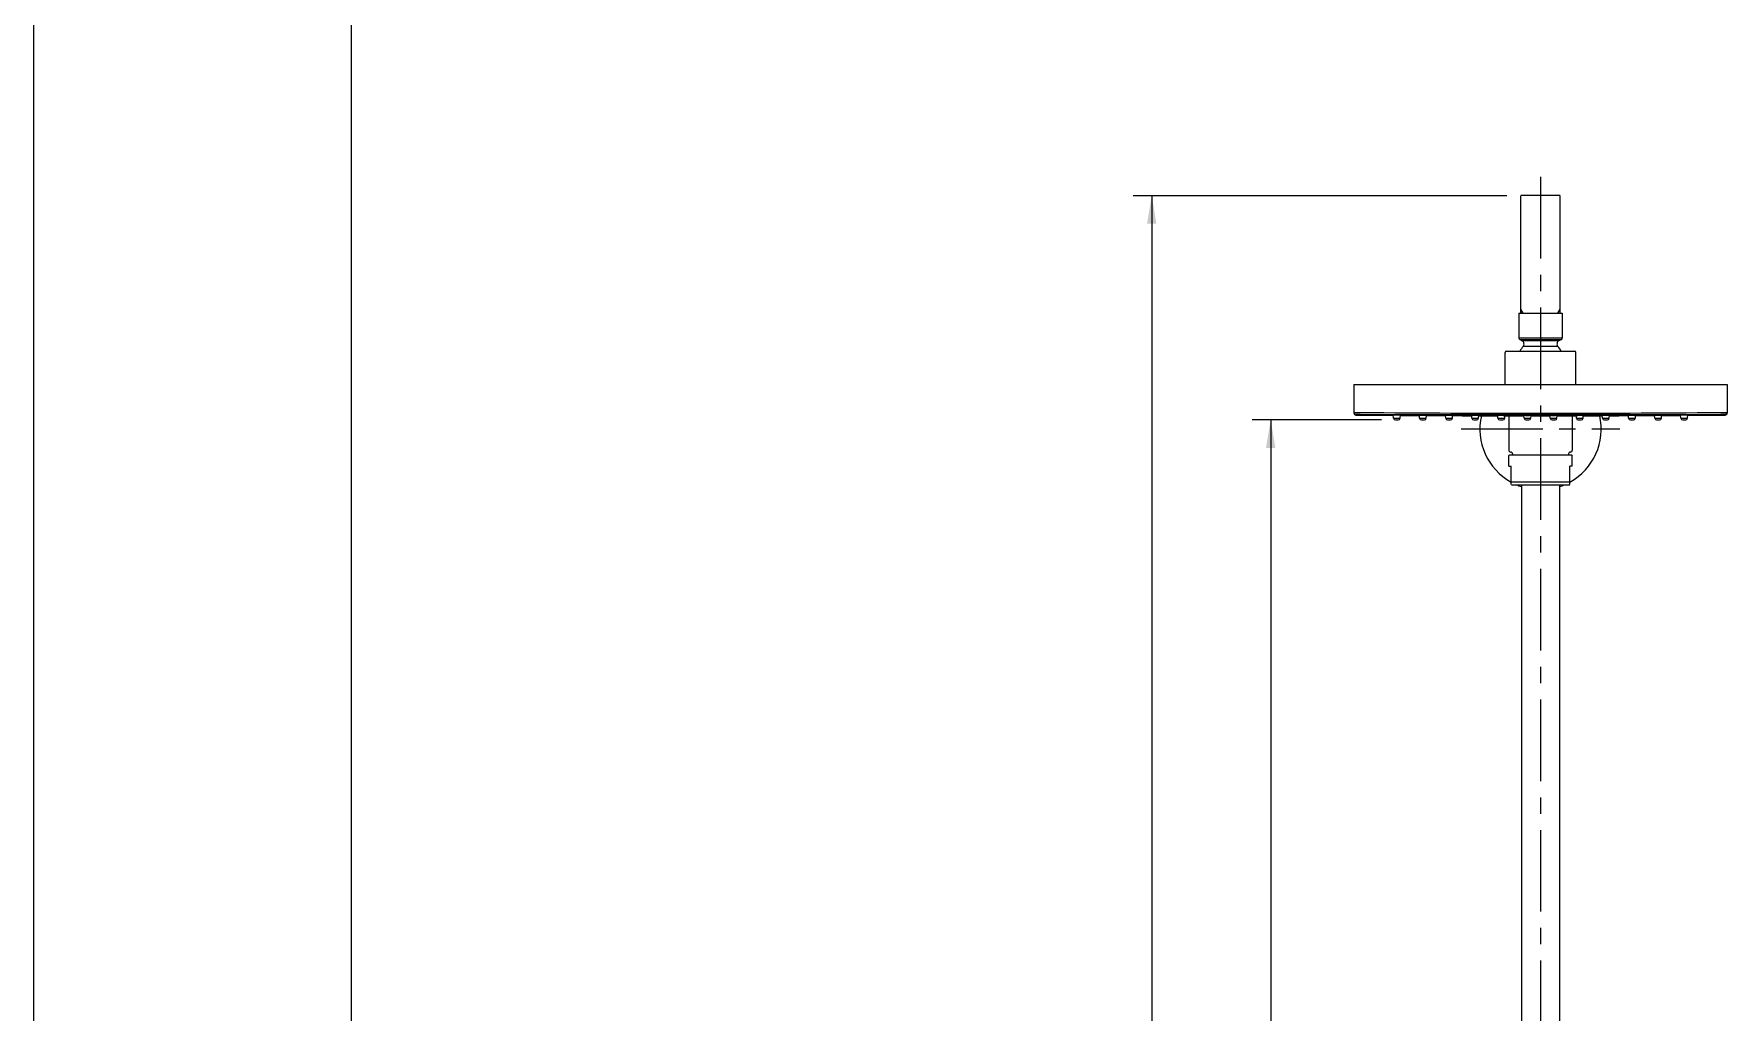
# Model space of a CAD drawing. Extents: x -7765 to -7345, y -606 to -12.
# Drawn here: x -7765.3 to -7583.9, y -316.9 to -212.1 of the extents above; entities that cross this region are included whole.
import ezdxf

# ---------------------------------------------------------------- set-up
doc = ezdxf.new("R2010")
doc.units = 0
doc.header["$LTSCALE"] = 7
doc.header["$MEASUREMENT"] = 0
doc.linetypes.add('CENTER', pattern=[2, 1.25, -0.25, 0.25, -0.25])
doc.layers.get('0').update_dxf_attribs({"color": 2, "linetype": 'CONTINUOUS'})
for name, color, linetype in [('CL', 1, 'CENTER'), ('D', 2, 'CONTINUOUS'), ('DWG', 7, 'CONTINUOUS')]:
    doc.layers.add(name, color=color, linetype=linetype)

msp = doc.modelspace()

# ---------------------------------------------------------------- linework, layer by layer
for p, q in [((-7765.32, -605.96), (-7765.32, -11.96)), ((-7607.45, -229.42), (-7647.52, -229.42)), ((-7645.52, -229.42), (-7645.52, -543.12)), ((-7620.91, -253.45), (-7634.77, -253.45)), ((-7632.77, -253.45), (-7632.77, -543.12))]:
    msp.add_line(p, q)
at = {"color": 4}
msp.add_line((-7731.32, -42.96), (-7731.32, -591.96), dxfattribs=at)
at = {"color": 7, "linetype": 'Continuous'}
for p, q in [((-7606.18, -242.02), (-7606.18, -244.65)), ((-7601.52, -242.02), (-7601.52, -244.65)), ((-7606.18, -244.65), (-7601.52, -244.65)), ((-7606.08, -244.82), (-7605.82, -244.98)), ((-7606.08, -244.82), (-7601.62, -244.82)), ((-7601.89, -244.98), (-7605.82, -244.98)), ((-7601.62, -244.82), (-7601.89, -244.98)), ((-7607.65, -249.67), (-7607.65, -246.22)), ((-7607.52, -246.09), (-7600.18, -246.09)), ((-7601.98, -245.59), (-7605.72, -245.59)), ((-7600.05, -249.67), (-7600.05, -246.22)), ((-7623.85, -249.67), (-7623.85, -252.73)), ((-7623.85, -249.67), (-7583.85, -249.67)), ((-7583.85, -249.67), (-7583.85, -252.73)), ((-7623.65, -252.88), (-7623.65, -252.86)), ((-7623.65, -252.93), (-7623.65, -252.88)), ((-7623.05, -252.86), (-7584.65, -252.86)), ((-7619.61, -253.26), (-7619.64, -252.91)), ((-7619.61, -253.26), (-7618.89, -253.26)), ((-7619.41, -253.45), (-7619.09, -253.45)), ((-7618.89, -253.26), (-7618.87, -252.91)), ((-7616.81, -253.26), (-7616.83, -252.92)), ((-7616.81, -253.26), (-7616.09, -253.26)), ((-7616.61, -253.45), (-7616.29, -253.45)), ((-7616.09, -253.26), (-7616.07, -252.93)), ((-7614.01, -253.26), (-7614.03, -252.94)), ((-7614.01, -253.26), (-7613.29, -253.26)), ((-7613.81, -253.45), (-7613.49, -253.45)), ((-7613.29, -253.26), (-7613.27, -252.94)), ((-7611.21, -253.26), (-7611.23, -252.95)), ((-7611.21, -253.26), (-7610.49, -253.26)), ((-7611.01, -253.45), (-7610.69, -253.45)), ((-7610.49, -253.26), (-7610.47, -252.95)), ((-7608.41, -253.26), (-7608.43, -252.95)), ((-7608.41, -253.26), (-7607.69, -253.26)), ((-7608.21, -253.45), (-7607.89, -253.45)), ((-7607.69, -253.26), (-7607.67, -252.95)), ((-7605.61, -253.26), (-7605.63, -252.96)), ((-7605.61, -253.26), (-7604.89, -253.26)), ((-7605.41, -253.45), (-7605.09, -253.45)), ((-7604.89, -253.26), (-7604.87, -252.96)), ((-7602.81, -253.26), (-7602.83, -252.96)), ((-7602.81, -253.26), (-7602.09, -253.26)), ((-7602.61, -253.45), (-7602.29, -253.45)), ((-7602.09, -253.26), (-7602.07, -252.96)), ((-7600.01, -253.26), (-7600.03, -252.95)), ((-7600.01, -253.26), (-7599.29, -253.26)), ((-7599.81, -253.45), (-7599.49, -253.45)), ((-7599.29, -253.26), (-7599.27, -252.95)), ((-7597.21, -253.26), (-7597.23, -252.95)), ((-7597.21, -253.26), (-7596.49, -253.26)), ((-7597.01, -253.45), (-7596.69, -253.45)), ((-7596.49, -253.26), (-7596.47, -252.95)), ((-7594.41, -253.26), (-7594.43, -252.94)), ((-7594.41, -253.26), (-7593.69, -253.26)), ((-7594.21, -253.45), (-7593.89, -253.45)), ((-7593.69, -253.26), (-7593.67, -252.94)), ((-7591.61, -253.26), (-7591.63, -252.93)), ((-7591.61, -253.26), (-7590.89, -253.26)), ((-7591.41, -253.45), (-7591.09, -253.45)), ((-7590.89, -253.26), (-7590.87, -252.92)), ((-7588.81, -253.26), (-7588.84, -252.91)), ((-7588.81, -253.26), (-7588.09, -253.26)), ((-7588.61, -253.45), (-7588.29, -253.45)), ((-7588.09, -253.26), (-7588.07, -252.91)), ((-7584.05, -252.86), (-7584.05, -252.93))]:
    msp.add_line(p, q, dxfattribs=at)
for centre, radius, start, end in [((-7605.98, -244.65), 0.2, 180, 240), ((-7606.02, -245.32), 0.4, 318.3335, 60), ((-7601.69, -245.32), 0.4, 120, 221.6665), ((-7601.72, -244.65), 0.2, 300, 0), ((-7607.52, -246.22), 0.13, 90, 180), ((-7603.85, -247.25), 2.5, 138.3335, 152.2305), ((-7603.85, -247.25), 2.5, 27.7695, 41.6665), ((-7600.18, -246.22), 0.13, 0, 90), ((-7623.65, -252.73), 0.2, 180, 269.5462), ((-7603.85, 2246.99), 2500, 269.54616, 269.63733), ((-7603.85, 2246.99), 2499.72, 269.55992, 270.44008), ((-7603.85, 2246.99), 2499.92, 269.55992, 270.44008), ((-7619.41, -253.25), 0.2, 184, 270), ((-7619.09, -253.25), 0.2, 270, 356), ((-7603.85, 2246.99), 2500, 269.65677, 269.70153), ((-7616.61, -253.25), 0.2, 184, 270), ((-7616.29, -253.25), 0.2, 270, 356), ((-7603.85, 2246.99), 2500, 269.72092, 269.76572), ((-7613.81, -253.25), 0.2, 184, 270), ((-7613.49, -253.25), 0.2, 270, 356), ((-7603.85, 2246.99), 2500, 269.78508, 269.8299), ((-7611.01, -253.25), 0.2, 184, 270), ((-7610.69, -253.25), 0.2, 270, 356), ((-7603.85, 2246.99), 2500, 269.84924, 269.89408), ((-7608.21, -253.25), 0.2, 184, 270), ((-7607.89, -253.25), 0.2, 270, 356), ((-7603.85, 2246.99), 2500, 269.9134, 269.95826), ((-7605.41, -253.25), 0.2, 184, 270), ((-7605.09, -253.25), 0.2, 270, 356), ((-7603.85, 2246.99), 2500, 269.97757, 270.02243), ((-7602.61, -253.25), 0.2, 184, 270), ((-7602.29, -253.25), 0.2, 270, 356), ((-7603.85, 2246.99), 2500, 270.04174, 270.0866), ((-7599.81, -253.25), 0.2, 184, 270), ((-7599.49, -253.25), 0.2, 270, 356), ((-7603.85, 2246.99), 2500, 270.10592, 270.15075), ((-7597.01, -253.25), 0.2, 184, 270), ((-7596.69, -253.25), 0.2, 270, 356), ((-7603.85, 2246.99), 2500, 270.17011, 270.2149), ((-7594.21, -253.25), 0.2, 184, 270), ((-7593.89, -253.25), 0.2, 270, 356), ((-7603.85, 2246.99), 2500, 270.23431, 270.27904), ((-7591.41, -253.25), 0.2, 184, 270), ((-7591.09, -253.25), 0.2, 270, 356), ((-7603.85, 2246.99), 2500, 270.29852, 270.34317), ((-7588.61, -253.25), 0.2, 184, 270), ((-7588.29, -253.25), 0.2, 270, 356), ((-7603.85, 2246.99), 2500, 270.36274, 270.45384), ((-7584.05, -252.73), 0.2, 270.4538, 0)]:
    msp.add_arc(centre, radius, start, end, dxfattribs=at)
for points, start_tangent, end_tangent in [([(-7623.85, -252.66), (-7623.82, -252.65)], (0.008637, 0.999963), (0.970742, -0.240127)), ([(-7623.85, -252.66), (-7623.83, -252.76)], (0, -1), (0.495966, -0.868342)), ([(-7623.83, -252.76), (-7623.75, -252.83), (-7623.65, -252.86)], (0.495966, -0.868342), (0.999969, -0.00792)), ([(-7623.82, -252.65), (-7623.74, -252.65), (-7623.62, -252.65), (-7623.45, -252.65), (-7623.26, -252.65), (-7623.05, -252.66)], (0.970742, -0.240127), (0.999983, -0.005764)), ([(-7623.65, -252.86), (-7623.63, -252.85), (-7623.57, -252.85), (-7623.48, -252.85), (-7623.35, -252.85), (-7623.21, -252.85), (-7623.05, -252.86)], (0.011718, 0.999931), (0.999971, -0.007681)), ([(-7619.68, -252.91), (-7619.65, -252.91), (-7619.64, -252.91)], (-0.059892, 0.998205), (0.990269, -0.139163)), ([(-7619.68, -252.93), (-7619.65, -252.93), (-7619.64, -252.93)], (-0.059892, 0.998205), (0.98986, -0.142047)), ([(-7619.68, -252.94), (-7619.65, -252.94), (-7619.63, -252.94)], (-0.059892, 0.998205), (0.989393, -0.145266)), ([(-7619.68, -252.95), (-7619.65, -252.95), (-7619.63, -252.95)], (-0.059892, 0.998205), (0.98888, -0.148718)), ([(-7619.64, -252.91), (-7619.58, -252.91), (-7619.46, -252.91), (-7619.32, -252.91), (-7619.17, -252.91), (-7619.03, -252.91), (-7618.92, -252.91), (-7618.87, -252.92)], (0.990269, -0.139163), (0.993215, 0.116293)), ([(-7618.87, -252.92), (-7618.85, -252.91), (-7618.82, -252.92)], (0.993215, 0.116293), (-0.059892, -0.998205)), ([(-7618.87, -252.93), (-7618.85, -252.93), (-7618.83, -252.93)], (0.992996, 0.11815), (-0.059892, -0.998205)), ([(-7618.87, -252.95), (-7618.85, -252.94), (-7618.83, -252.94)], (0.992684, 0.120742), (-0.059892, -0.998205)), ([(-7618.87, -252.96), (-7618.85, -252.95), (-7618.83, -252.95)], (0.992257, 0.1242), (-0.059892, -0.998205)), ([(-7616.88, -252.93), (-7616.85, -252.93), (-7616.84, -252.93)], (-0.059892, 0.998205), (0.99065, -0.136431)), ([(-7616.88, -252.94), (-7616.85, -252.94), (-7616.83, -252.95)], (-0.059892, 0.998205), (0.990287, -0.139038)), ([(-7616.88, -252.95), (-7616.85, -252.95), (-7616.83, -252.96)], (-0.059892, 0.998205), (0.989788, -0.142548)), ([(-7616.88, -252.96), (-7616.85, -252.96), (-7616.83, -252.97)], (-0.059892, 0.998205), (0.989779, -0.142611)), ([(-7616.84, -252.93), (-7616.78, -252.93), (-7616.66, -252.93), (-7616.52, -252.93), (-7616.37, -252.93), (-7616.24, -252.93), (-7616.12, -252.93), (-7616.07, -252.93)], (0.99065, -0.136431), (0.993424, 0.114494)), ([(-7616.07, -252.93), (-7616.05, -252.93), (-7616.03, -252.93)], (0.993424, 0.114494), (-0.059892, -0.998205)), ([(-7616.07, -252.95), (-7616.05, -252.95), (-7616.03, -252.95)], (0.993272, 0.115804), (-0.059892, -0.998205)), ([(-7616.07, -252.96), (-7616.05, -252.96), (-7616.03, -252.96)], (0.993031, 0.11785), (-0.059892, -0.998205)), ([(-7616.07, -252.97), (-7616.05, -252.97), (-7616.03, -252.97)], (0.99241, 0.122971), (-0.059892, -0.998205)), ([(-7614.08, -252.94), (-7614.05, -252.94), (-7614.03, -252.94)], (-0.059892, 0.998205), (0.991033, -0.133621)), ([(-7614.08, -252.96), (-7614.05, -252.95), (-7614.03, -252.96)], (-0.059892, 0.998205), (0.990607, -0.136739)), ([(-7614.08, -252.97), (-7614.05, -252.97), (-7614.03, -252.97)], (-0.059892, 0.998205), (0.990168, -0.139884)), ([(-7614.07, -252.98), (-7614.05, -252.98), (-7614.03, -252.98)], (-0.059892, 0.998205), (0.989523, -0.144377)), ([(-7614.03, -252.94), (-7613.98, -252.94), (-7613.86, -252.94), (-7613.72, -252.94), (-7613.57, -252.94), (-7613.44, -252.94), (-7613.32, -252.94), (-7613.27, -252.95)], (0.991033, -0.133621), (0.993547, 0.11342)), ([(-7613.27, -252.95), (-7613.25, -252.94), (-7613.23, -252.94)], (0.993547, 0.11342), (-0.059892, -0.998205)), ([(-7613.27, -252.96), (-7613.25, -252.96), (-7613.23, -252.96)], (0.993497, 0.113857), (-0.059892, -0.998205)), ([(-7613.27, -252.97), (-7613.25, -252.97), (-7613.23, -252.97)], (0.993383, 0.11485), (-0.059892, -0.998205)), ([(-7613.27, -252.98), (-7613.25, -252.98), (-7613.23, -252.98)], (0.993119, 0.117111), (-0.059892, -0.998205)), ([(-7611.28, -252.95), (-7611.25, -252.95), (-7611.23, -252.95)], (-0.059892, 0.998205), (0.991457, -0.130433)), ([(-7611.28, -252.97), (-7611.25, -252.96), (-7611.23, -252.97)], (-0.059892, 0.998205), (0.991279, -0.131777)), ([(-7611.27, -252.98), (-7611.25, -252.98), (-7611.23, -252.98)], (-0.059892, 0.998205), (0.990424, -0.138062)), ([(-7611.27, -252.99), (-7611.25, -252.99), (-7611.23, -252.99)], (-0.059892, 0.998205), (0.989829, -0.142259)), ([(-7611.23, -252.95), (-7611.18, -252.95), (-7611.06, -252.95), (-7610.92, -252.95), (-7610.77, -252.95), (-7610.64, -252.95), (-7610.52, -252.95), (-7610.47, -252.95)], (0.991457, -0.130433), (0.993525, 0.113609)), ([(-7610.47, -252.95), (-7610.45, -252.95), (-7610.43, -252.95)], (0.993525, 0.113609), (-0.059892, -0.998205)), ([(-7610.47, -252.97), (-7610.45, -252.97), (-7610.43, -252.97)], (0.993394, 0.114753), (-0.059892, -0.998205)), ([(-7610.47, -252.98), (-7610.45, -252.98), (-7610.43, -252.98)], (0.99366, 0.112426), (-0.059892, -0.998205)), ([(-7610.47, -252.99), (-7610.45, -252.99), (-7610.43, -252.99)], (0.993696, 0.112112), (-0.059892, -0.998205)), ([(-7608.48, -252.96), (-7608.45, -252.96), (-7608.43, -252.96)], (-0.059892, 0.998205), (0.991901, -0.127015)), ([(-7608.48, -252.97), (-7608.45, -252.97), (-7608.43, -252.97)], (-0.059892, 0.998205), (0.991528, -0.129893)), ([(-7608.47, -252.98), (-7608.45, -252.98), (-7608.43, -252.99)], (-0.059892, 0.998205), (0.990992, -0.133921)), ([(-7608.47, -252.99), (-7608.45, -252.99), (-7608.43, -253)], (-0.059892, 0.998205), (0.990132, -0.140139)), ([(-7608.43, -252.96), (-7608.38, -252.95), (-7608.26, -252.95), (-7608.12, -252.95), (-7607.98, -252.95), (-7607.84, -252.96), (-7607.72, -252.96), (-7607.67, -252.96)], (0.991901, -0.127015), (0.993299, 0.115573)), ([(-7607.67, -252.96), (-7607.65, -252.96), (-7607.63, -252.96)], (0.993299, 0.115573), (-0.059892, -0.998205)), ([(-7607.67, -252.98), (-7607.65, -252.97), (-7607.63, -252.97)], (0.993356, 0.115078), (-0.059892, -0.998205)), ([(-7607.67, -252.99), (-7607.65, -252.99), (-7607.63, -252.99)], (0.993564, 0.113277), (-0.059892, -0.998205)), ([(-7607.67, -253), (-7607.65, -252.99), (-7607.63, -253)], (0.994058, 0.108853), (-0.059892, -0.998205)), ([(-7605.68, -252.96), (-7605.65, -252.96), (-7605.63, -252.96)], (-0.059892, 0.998205), (0.992539, -0.121924)), ([(-7605.67, -252.98), (-7605.65, -252.97), (-7605.63, -252.98)], (-0.059892, 0.998205), (0.992375, -0.123253)), ([(-7605.67, -252.99), (-7605.65, -252.99), (-7605.63, -252.99)], (-0.059892, 0.998205), (0.992197, -0.124682)), ([(-7605.67, -253), (-7605.65, -253), (-7605.63, -253)], (-0.059892, 0.998205), (0.991336, -0.131348)), ([(-7605.63, -252.96), (-7605.58, -252.96), (-7605.46, -252.96), (-7605.33, -252.96), (-7605.18, -252.96), (-7605.04, -252.96), (-7604.93, -252.96), (-7604.87, -252.96)], (0.992539, -0.121924), (0.992804, 0.119749)), ([(-7604.87, -252.96), (-7604.85, -252.96), (-7604.83, -252.96)], (0.992804, 0.119749), (-0.059892, -0.998205)), ([(-7604.87, -252.98), (-7604.85, -252.98), (-7604.83, -252.98)], (0.992704, 0.120577), (-0.059892, -0.998205)), ([(-7604.87, -252.99), (-7604.85, -252.99), (-7604.83, -252.99)], (0.992679, 0.120782), (-0.059892, -0.998205)), ([(-7604.87, -253), (-7604.85, -253), (-7604.83, -253)], (0.993042, 0.117764), (-0.059892, -0.998205)), ([(-7602.88, -252.96), (-7602.85, -252.96), (-7602.83, -252.96)], (-0.059892, 0.998205), (0.992816, -0.11965)), ([(-7602.87, -252.98), (-7602.85, -252.98), (-7602.83, -252.98)], (-0.059892, 0.998205), (0.992731, -0.120351)), ([(-7602.87, -252.99), (-7602.85, -252.99), (-7602.83, -252.99)], (-0.059892, 0.998205), (0.992734, -0.120333)), ([(-7602.87, -253), (-7602.85, -253), (-7602.83, -253)], (-0.059892, 0.998205), (0.993019, -0.117953)), ([(-7602.83, -252.96), (-7602.78, -252.96), (-7602.66, -252.96), (-7602.53, -252.96), (-7602.38, -252.96), (-7602.24, -252.96), (-7602.13, -252.96), (-7602.07, -252.96)], (0.992816, -0.11965), (0.99248, 0.122403)), ([(-7602.07, -252.96), (-7602.05, -252.96), (-7602.03, -252.96)], (0.99248, 0.122403), (-0.059892, -0.998205)), ([(-7602.07, -252.98), (-7602.05, -252.97), (-7602.03, -252.98)], (0.992253, 0.124231), (-0.059892, -0.998205)), ([(-7602.07, -252.99), (-7602.05, -252.99), (-7602.03, -252.99)], (0.991962, 0.126538), (-0.059892, -0.998205)), ([(-7602.07, -253), (-7602.05, -253), (-7602.03, -253)], (0.99151, 0.130027), (-0.059892, -0.998205)), ([(-7600.08, -252.96), (-7600.05, -252.96), (-7600.03, -252.96)], (-0.059892, 0.998205), (0.993262, -0.115886)), ([(-7600.07, -252.97), (-7600.05, -252.97), (-7600.03, -252.98)], (-0.059892, 0.998205), (0.993317, -0.115415)), ([(-7600.07, -252.99), (-7600.05, -252.99), (-7600.03, -252.99)], (-0.059892, 0.998205), (0.993522, -0.11364)), ([(-7600.07, -253), (-7600.05, -252.99), (-7600.03, -253)], (-0.059892, 0.998205), (0.994086, -0.108599)), ([(-7600.03, -252.96), (-7599.98, -252.96), (-7599.87, -252.96), (-7599.73, -252.95), (-7599.58, -252.95), (-7599.44, -252.95), (-7599.33, -252.95), (-7599.27, -252.96)], (0.993262, -0.115886), (0.99198, 0.126392)), ([(-7599.27, -252.96), (-7599.25, -252.96), (-7599.23, -252.96)], (0.99198, 0.126392), (-0.059892, -0.998205)), ([(-7599.27, -252.97), (-7599.25, -252.97), (-7599.23, -252.97)], (0.991587, 0.12944), (-0.059892, -0.998205)), ([(-7599.27, -252.99), (-7599.25, -252.98), (-7599.23, -252.98)], (0.990999, 0.133867), (-0.059892, -0.998205)), ([(-7599.27, -253), (-7599.26, -252.99), (-7599.23, -252.99)], (0.990188, 0.139742), (-0.059892, -0.998205)), ([(-7597.28, -252.95), (-7597.25, -252.95), (-7597.23, -252.95)], (-0.059892, 0.998205), (0.993481, -0.113996)), ([(-7597.28, -252.97), (-7597.25, -252.97), (-7597.23, -252.97)], (-0.059892, 0.998205), (0.993878, -0.110482)), ([(-7597.27, -252.98), (-7597.25, -252.98), (-7597.23, -252.98)], (-0.059892, 0.998205), (0.993561, -0.113303)), ([(-7597.27, -252.99), (-7597.25, -252.99), (-7597.23, -252.99)], (-0.059892, 0.998205), (0.993618, -0.112795)), ([(-7597.23, -252.95), (-7597.18, -252.95), (-7597.07, -252.95), (-7596.93, -252.95), (-7596.78, -252.95), (-7596.64, -252.95), (-7596.53, -252.95), (-7596.47, -252.95)], (0.993481, -0.113996), (0.991473, 0.130311)), ([(-7596.47, -252.95), (-7596.45, -252.95), (-7596.43, -252.95)], (0.991473, 0.130311), (-0.059892, -0.998205)), ([(-7596.47, -252.97), (-7596.46, -252.96), (-7596.43, -252.97)], (0.988824, 0.149085), (-0.059892, -0.998205)), ([(-7596.47, -252.98), (-7596.45, -252.98), (-7596.43, -252.98)], (0.99054, 0.137228), (-0.059892, -0.998205)), ([(-7596.47, -252.99), (-7596.46, -252.99), (-7596.43, -252.99)], (0.989859, 0.142052), (-0.059892, -0.998205)), ([(-7594.48, -252.94), (-7594.45, -252.94), (-7594.43, -252.95)], (-0.059892, 0.998205), (0.993484, -0.113972)), ([(-7594.48, -252.96), (-7594.45, -252.96), (-7594.43, -252.96)], (-0.059892, 0.998205), (0.993406, -0.114648)), ([(-7594.48, -252.97), (-7594.45, -252.97), (-7594.43, -252.97)], (-0.059892, 0.998205), (0.993322, -0.115373)), ([(-7594.47, -252.98), (-7594.45, -252.98), (-7594.43, -252.98)], (-0.059892, 0.998205), (0.993112, -0.117166)), ([(-7594.43, -252.95), (-7594.38, -252.94), (-7594.27, -252.94), (-7594.13, -252.94), (-7593.98, -252.94), (-7593.84, -252.94), (-7593.73, -252.94), (-7593.67, -252.94)], (0.993484, -0.113972), (0.99107, 0.133343)), ([(-7593.67, -252.94), (-7593.65, -252.94), (-7593.63, -252.94)], (0.99107, 0.133343), (-0.059892, -0.998205)), ([(-7593.67, -252.96), (-7593.65, -252.95), (-7593.63, -252.96)], (0.99071, 0.135988), (-0.059892, -0.998205)), ([(-7593.67, -252.97), (-7593.65, -252.97), (-7593.63, -252.97)], (0.990187, 0.139751), (-0.059892, -0.998205)), ([(-7593.67, -252.98), (-7593.65, -252.98), (-7593.63, -252.98)], (0.989569, 0.144062), (-0.059892, -0.998205)), ([(-7591.68, -252.93), (-7591.65, -252.93), (-7591.63, -252.93)], (-0.059892, 0.998205), (0.993354, -0.115101)), ([(-7591.68, -252.95), (-7591.65, -252.95), (-7591.63, -252.95)], (-0.059892, 0.998205), (0.993221, -0.116241)), ([(-7591.68, -252.96), (-7591.65, -252.96), (-7591.63, -252.96)], (-0.059892, 0.998205), (0.99301, -0.118026)), ([(-7591.68, -252.97), (-7591.65, -252.97), (-7591.63, -252.97)], (-0.059892, 0.998205), (0.993103, -0.117247)), ([(-7591.63, -252.93), (-7591.58, -252.93), (-7591.47, -252.93), (-7591.33, -252.93), (-7591.18, -252.93), (-7591.04, -252.93), (-7590.93, -252.93), (-7590.87, -252.93)], (0.993354, -0.115101), (0.99072, 0.135921)), ([(-7590.87, -252.93), (-7590.85, -252.93), (-7590.83, -252.93)], (0.99072, 0.135921), (-0.059892, -0.998205)), ([(-7590.87, -252.95), (-7590.85, -252.94), (-7590.83, -252.94)], (0.990307, 0.138893), (-0.059892, -0.998205)), ([(-7590.87, -252.96), (-7590.85, -252.95), (-7590.83, -252.95)], (0.989825, 0.142289), (-0.059892, -0.998205)), ([(-7590.87, -252.97), (-7590.85, -252.96), (-7590.83, -252.96)], (0.989684, 0.143268), (-0.059892, -0.998205)), ([(-7588.88, -252.92), (-7588.85, -252.91), (-7588.84, -252.92)], (-0.059892, 0.998205), (0.993171, -0.11667)), ([(-7588.88, -252.93), (-7588.85, -252.93), (-7588.83, -252.93)], (-0.059892, 0.998205), (0.99297, -0.118364)), ([(-7588.88, -252.94), (-7588.85, -252.94), (-7588.83, -252.95)], (-0.059892, 0.998205), (0.992688, -0.120711)), ([(-7588.88, -252.95), (-7588.85, -252.95), (-7588.83, -252.96)], (-0.059892, 0.998205), (0.992301, -0.123849)), ([(-7588.84, -252.92), (-7588.78, -252.91), (-7588.67, -252.91), (-7588.53, -252.91), (-7588.38, -252.91), (-7588.24, -252.91), (-7588.13, -252.91), (-7588.07, -252.91)], (0.993171, -0.11667), (0.99029, 0.139015)), ([(-7588.07, -252.91), (-7588.05, -252.91), (-7588.02, -252.91)], (0.99029, 0.139015), (-0.059892, -0.998205)), ([(-7588.07, -252.93), (-7588.05, -252.93), (-7588.03, -252.93)], (0.989892, 0.141821), (-0.059892, -0.998205)), ([(-7588.07, -252.94), (-7588.05, -252.94), (-7588.03, -252.94)], (0.989441, 0.144936), (-0.059892, -0.998205)), ([(-7588.07, -252.95), (-7588.05, -252.95), (-7588.03, -252.95)], (0.988948, 0.148262), (-0.059892, -0.998205)), ([(-7584.65, -252.66), (-7584.44, -252.65), (-7584.25, -252.65), (-7584.09, -252.65), (-7583.96, -252.65), (-7583.88, -252.65), (-7583.85, -252.66)], (0.999983, 0.005763), (-0.015518, -0.99988)), ([(-7584.65, -252.86), (-7584.5, -252.85), (-7584.35, -252.85), (-7584.23, -252.85), (-7584.13, -252.85), (-7584.07, -252.85), (-7584.05, -252.86)], (0.999971, 0.00768), (-0.002074, -0.999998)), ([(-7583.88, -252.76), (-7583.95, -252.83), (-7584.05, -252.86)], (-0.495934, -0.86836), (-0.999969, -0.00792)), ([(-7583.85, -252.66), (-7583.88, -252.76)], (0, -1), (-0.495934, -0.86836))]:
    msp.add_spline(points, degree=3, dxfattribs=dict(at, start_tangent=start_tangent, end_tangent=end_tangent))
for points in [[(-7646.02, -232.42), (-7645.02, -232.42), (-7645.52, -229.42)], [(-7633.27, -256.45), (-7632.27, -256.45), (-7632.77, -253.45)]]:
    msp.add_solid(points)
at = {"layer": 'CL'}
for p, q in [((-7603.85, -227.4), (-7603.85, -465.17)), ((-7612.35, -254.4), (-7595.35, -254.4))]:
    msp.add_line(p, q, dxfattribs=at)
at = {"layer": 'D'}
for p, q in [((-7605.72, -242), (-7605.95, -241.57)), ((-7605.72, -242), (-7605.95, -242)), ((-7605.72, -242), (-7605.72, -242.02)), ((-7601.98, -242), (-7601.75, -241.57)), ((-7601.98, -242), (-7601.98, -242.02)), ((-7601.98, -242), (-7601.75, -242))]:
    msp.add_line(p, q, dxfattribs=at)
at = {"layer": 'DWG'}
for p, q in [((-7601.75, -229.4), (-7605.95, -229.4)), ((-7605.95, -242.02), (-7605.95, -229.42)), ((-7601.75, -242.02), (-7601.75, -229.42)), ((-7606.18, -242.02), (-7601.52, -242.02)), ((-7606.04, -242.02), (-7605.95, -242.02)), ((-7607.19, -257.2), (-7607.25, -257.26)), ((-7607.25, -258.4), (-7607.25, -257.26)), ((-7607.19, -257.2), (-7600.51, -257.2)), ((-7606.85, -257.1), (-7606.85, -257.2)), ((-7600.85, -257.1), (-7600.85, -257.2)), ((-7600.51, -257.2), (-7600.45, -257.26)), ((-7600.45, -258.4), (-7600.45, -257.26)), ((-7607.25, -258.4), (-7607, -258.4)), ((-7607, -260.35), (-7607, -258.4)), ((-7600.45, -258.4), (-7600.7, -258.4)), ((-7600.7, -260.35), (-7600.7, -258.4)), ((-7607, -260.1), (-7600.7, -260.1)), ((-7606.95, -260.4), (-7607, -260.35)), ((-7606.95, -260.4), (-7600.75, -260.4)), ((-7605.9, -260.43), (-7605.9, -364.5)), ((-7601.8, -260.43), (-7601.8, -364.5)), ((-7600.75, -260.4), (-7600.7, -260.35))]:
    msp.add_line(p, q, dxfattribs=at)
at = {"layer": 'DWG', "color": 0}
for p, q in [((-7607.25, -252.97), (-7607.25, -256.7)), ((-7600.45, -252.97), (-7600.45, -256.7))]:
    msp.add_line(p, q, dxfattribs=at)
for start, end in [(167.2498, 241.0127), (298.9873, 12.7502), (246.6707, 251.616), (288.384, 293.3293)]:
    msp.add_arc((-7603.85, -254.43), 6.5, start, end, dxfattribs=at)
at = {"layer": 'DWG'}
for centre, start, end in [((-7607.05, -256.7), 180, 270), ((-7607.05, -257.1), 0, 90), ((-7600.65, -257.1), 90, 180), ((-7600.65, -256.7), 270, 0)]:
    msp.add_arc(centre, 0.2, start, end, dxfattribs=at)

doc.saveas('drawing.dxf')
